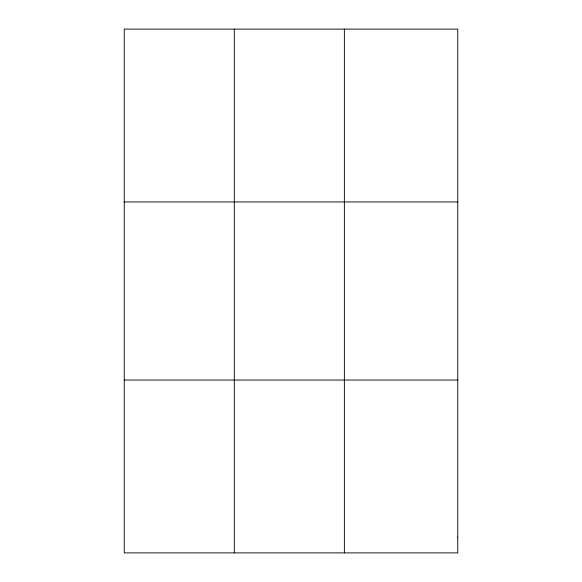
<?xml version="1.0" encoding="UTF-8"?>
<svg xmlns="http://www.w3.org/2000/svg" width="582" height="582" viewBox="0 0 582 582"><rect width="100%" height="100%" fill="white"/><g stroke="black" fill="none" stroke-linecap="round" stroke-linejoin="round"><path stroke-width="0.87" d="M234.306 29.1L234.306 552.9M344.362 29.1L344.362 552.9M124.25 201.954L457.75 201.954M124.25 380.046L457.75 380.046M457.75 537.186L457.75 552.9L124.25 552.9L124.25 29.1L457.75 29.1L457.75 537.186"/></g></svg>
